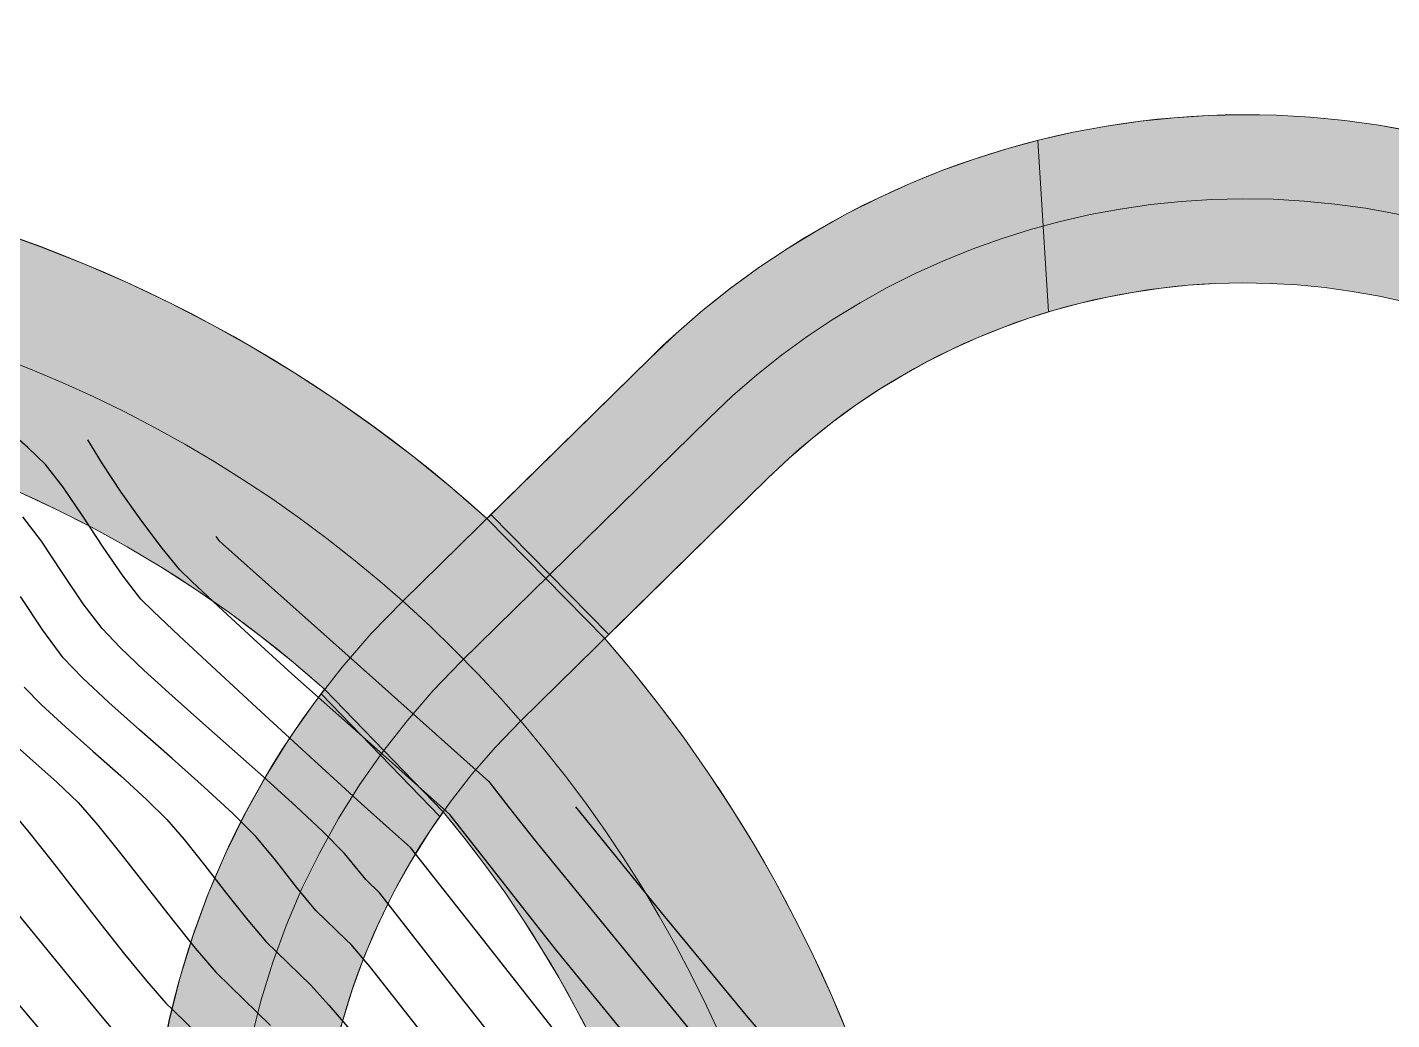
# Model space of a CAD drawing. Extents: x -367 to 63045, y 275 to 109039.
# Drawn here: x 62211.51 to 62247.2, y 108597.34 to 108623.31 of the extents above; entities that cross this region are included whole.
import ezdxf

# ---------------------------------------------------------------- set-up
doc = ezdxf.new("R2010")
doc.units = 0
doc.header["$LTSCALE"] = 25.401856
doc.header["$MEASUREMENT"] = 0
for name, pattern in [('NASCOSTA', [9.525, 6.35, -3.175]), ('TRATTEGGIATA', [19.05, 12.7, -6.35]), ('TRATTOPUNTO2', [12.7, 6.35, -3.175, 0, -3.175])]:
    doc.linetypes.add(name, pattern=pattern)
doc.layers.add('Colori bordi', color=5, linetype='Continuous', plot=False)
doc.layers.add('no_plot', color=5, linetype='Continuous', plot=False)
for name, color, linetype in [('curve livello 5m', 7, 'Continuous'), ('LIN010TR', 2, 'NASCOSTA'), ('LIN025CO', 7, 'Continuous'), ('TRATTCOLO-30', 253, 'Continuous'), ('TRATTCOLO-32', 255, 'Continuous')]:
    doc.layers.add(name, color=color, linetype=linetype)

# ---------------------------------------------------------------- blocks, each defined once
blk = doc.blocks.new('CONTORNO')
at = {"layer": 'Colori bordi', "lineweight": 0, "ltscale": 2}
blk.add_line((-17.142, 124.321), (-17.417, 128.809), dxfattribs=at)
at = {"layer": 'Colori bordi', "lineweight": 0, "ltscale": 2, "flags": 128}
for points in [[(9.426, 101.471, 0.76503), (-27.561, 123.114), (-31.83, 118.918, 0.278191), (-69.079, 126.141), (-85.83, 120.005), (-86.105, 120.756), (-102.99, 114.571), (-98.153, 109.314), (-85.2, 114.059), (-84.427, 113.219), (-89.144, 103.05)], [(-84.307, 97.793), (-77.785, 111.855), (-78.51, 112.191), (-77.184, 115.052, -0.198912), (-74.368, 117.643), (-67.474, 120.163, -0.281645), (-36.074, 114.45, 0.175507), (-40.663, 100.044)]]:
    blk.add_lwpolyline(points, format="xyb", dxfattribs=at)
for points in [[(-28.746, 115.78, -0.121281), (-20.708, 100.164), (-8.908, 50.657), (5.179, 102.622, 0.76503), (-24.477, 119.975)], [(-32.974, 111.245, 0.166114), (-36.267, 100.216), (-35.977, 92.817, -0.099876), (-27.103, 90.504), (-25.383, 89.664), (-24.664, 90.194), (-26.7, 98.736, 0.115961)]]:
    blk.add_lwpolyline(points, format="xyb", close=True, dxfattribs=at)

msp = doc.modelspace()

# ---------------------------------------------------------------- hatches: boundary and pattern name
at = {"layer": 'TRATTCOLO-30', "linetype": 'Continuous', "lineweight": 0}
h = msp.add_hatch(color=256, dxfattribs=at)
h.dxf.hatch_style = 1
h.paths.add_polyline_path([(62255.618, 108567.60308), (62253.49464, 108568.17871), (62246.45095, 108542.19609), (62247.51741, 108537.7218)])
h.paths.add_polyline_path([(62257.74136, 108567.02745), (62255.618, 108567.60308), (62247.51741, 108537.7218), (62248.48209, 108533.67453), (62250.37377, 108533.1617), (62250.45227, 108533.45125), (62250.24958, 108533.5062), (62250.87754, 108535.82259), (62249.39119, 108536.22553)])
h.paths.add_polyline_path([(62264.78505, 108593.01007, 0.57322675), (62237.94189, 108620.34774), (62238.07891, 108618.10925, -0.5801113), (62262.66169, 108593.5857), (62255.618, 108567.60308), (62257.74136, 108567.02745)])
h.paths.add_polyline_path([(62262.66169, 108593.5857, 0.5801113), (62238.07891, 108618.10925), (62238.2166, 108615.85984, -0.58879846), (62260.53833, 108594.16132), (62253.49464, 108568.17871), (62255.618, 108567.60308)], flags=17)
h.paths.add_polyline_path([(62238.2166, 108615.85984), (62238.07891, 108618.10925, 0.12807728), (62229.34016, 108613.0836), (62222.92094, 108606.77538, -0.01736414), (62224.50007, 108605.05271), (62226.61273, 108607.31883), (62230.88217, 108611.51445, -0.12150113)])
h.paths.add_polyline_path([(62238.07891, 108618.10925), (62237.94189, 108620.34774, 0.13333201), (62227.79815, 108614.65274), (62223.52871, 108610.45712), (62221.40669, 108608.22325, -0.01556613), (62222.92094, 108606.77538), (62229.34016, 108613.0836, -0.12807728)])
h.paths.add_polyline_path([(62222.86049, 108606.71598), (62222.92094, 108606.77538, 0.01556613), (62221.40669, 108608.22325), (62219.28451, 108605.98922, 0.16643137), (62214.67893, 108592.36589), (62216.88055, 108592.71849, -0.19770368)])
h.paths.add_polyline_path([(62222.38489, 108602.78389), (62224.50007, 108605.05271, 0.01736281), (62222.92107, 108606.77525, 0.19880472), (62216.88055, 108592.71849), (62219.08961, 108593.07229, -0.14715619)])
h.paths.add_polyline_path([(62219.09237, 108591.75514, -0.01850569), (62219.08961, 108593.07229), (62216.88055, 108592.71849, 0.01312038), (62216.89405, 108591.66913), (62217.17802, 108584.41134, -0.03208113), (62219.38186, 108584.35616)])
h.paths.add_polyline_path([(62216.89405, 108591.66913, -0.01312038), (62216.88055, 108592.71849), (62214.67893, 108592.36589, 0.00881775), (62214.69574, 108591.58311), (62214.98523, 108584.18412, -0.03208112), (62217.17802, 108584.41134)])
h = msp.add_hatch(color=256, dxfattribs=at)
h.dxf.hatch_style = 1
h.paths.add_polyline_path([(62231.65512, 108590.98845, 0.0303488), (62230.46965, 108594.89443), (62227.36249, 108594.3968, -0.03537882), (62228.65905, 108590.27432), (62230.15261, 108584.00813), (62233.14868, 108584.72225)])
h.paths.add_polyline_path([(62234.65119, 108591.70256, 0.02617886), (62233.56545, 108595.39024), (62230.46965, 108594.89443, -0.0303488), (62231.65512, 108590.98845), (62233.14868, 108584.72225), (62236.14475, 108585.43637)])
h.paths.add_polyline_path([(62226.61305, 108607.31844), (62224.5004, 108605.05233, -0.08819837), (62230.46965, 108594.89443), (62233.56545, 108595.39024, 0.09480157)])
h.paths.add_polyline_path([(62224.5004, 108605.05233), (62222.38522, 108602.7835, -0.08025283), (62227.36249, 108594.3968), (62230.46965, 108594.89443, 0.08819837)])
h.paths.add_polyline_path([(62224.5004, 108605.05233, 0.01736281), (62222.9214, 108606.77486, 0.03970356), (62220.83271, 108604.38856), (62222.38522, 108602.7835)])
h.paths.add_polyline_path([(62222.86082, 108606.71559), (62222.92127, 108606.77499, 0.01556613), (62221.40701, 108608.22286), (62219.28484, 108605.98883), (62220.83271, 108604.38856, -0.03864254)])
h.paths.add_polyline_path([(62225.07104, 108608.88759), (62223.52903, 108610.45673), (62221.40701, 108608.22286, -0.01556613), (62222.92127, 108606.77499)])
h.paths.add_polyline_path([(62226.61305, 108607.31844), (62225.07104, 108608.88759), (62222.92127, 108606.77499, -0.01736414), (62224.5004, 108605.05233)])
h.paths.add_polyline_path([(62203.46335, 108619.63855), (62203.02533, 108616.58927, -0.15355602), (62221.40701, 108608.22286), (62223.52903, 108610.45673, 0.15371899)])
h.paths.add_polyline_path([(62203.02533, 108616.58927), (62202.5873, 108613.53987, -0.15336015), (62219.28484, 108605.98883), (62221.40701, 108608.22286, 0.15355602)])
h.paths.add_polyline_path([(62203.02533, 108616.58927, 0.11893671), (62187.34008, 108614.78756), (62179.97843, 108612.09095), (62179.44828, 108611.89675), (62180.99162, 108609.18195), (62187.88569, 108611.70203, -0.122973), (62202.5873, 108613.53987)])
h.paths.add_polyline_path([(62203.46335, 108619.63855, 0.11936774), (62186.2807, 108617.67963), (62177.90494, 108614.61155), (62179.44828, 108611.89675), (62179.97843, 108612.09095), (62187.34008, 108614.78756, -0.11893671), (62203.02533, 108616.58927)])

# ---------------------------------------------------------------- linework, layer by layer
at = {"layer": 'curve livello 5m', "color": 2, "flags": 128}
for points in [[(62213.9806, 108596.80635), (62213.34379, 108597.56589), (62210.49746, 108601.04649), (62208.56664, 108603.45305), (62208.35497, 108603.74091), (62206.47625, 108605.4922), (62203.06483, 108608.59114), (62200.12701, 108611.28872), (62199.6056, 108611.79281), (62196.72745, 108613.9966), (62192.71115, 108617.04916), (62192.05991, 108617.44328), (62190.80248, 108618.13044), (62183.12638, 108622.33971), (62181.84829, 108623.28607), (62181.82063, 108623.30655)], [(62224.94055, 108595.28448), (62222.73748, 108598.08156), (62220.72603, 108600.65634), (62220.35926, 108601.01084), (62219.80697, 108601.69152), (62219.23754, 108602.26677), (62218.54314, 108602.92001), (62217.76284, 108603.62627), (62216.93567, 108604.36057), (62216.10071, 108605.09793), (62215.29699, 108605.81337), (62214.56356, 108606.48191), (62213.93949, 108607.07857), (62213.46381, 108607.57837), (62212.97195, 108608.22715), (62212.42465, 108609.0442), (62211.87872, 108609.85881), (62211.391, 108610.50025)]]:
    msp.add_lwpolyline(points, dxfattribs=at)
at = {"layer": 'LIN010TR', "linetype": 'TRATTOPUNTO2', "lineweight": 0, "ltscale": 5, "flags": 128}
for points in [[(62222.86053, 108606.71595), (62229.34019, 108613.08357, -0.76502957), (62262.66173, 108593.58567, -0.76502957)], [(62154.02693, 108602.58524), (62179.97813, 108612.09131), (62187.33978, 108614.78792, -0.44895429), (62231.65482, 108590.98881), (62244.1533, 108538.5519)]]:
    msp.add_lwpolyline(points, format="xyb", dxfattribs=at)
at = {"layer": 'LIN010TR', "linetype": 'TRATTOPUNTO2', "lineweight": 0, "ltscale": 5}
msp.add_arc((62236.87879, 108592.45102), 20, 134.500327, 182.240596, dxfattribs=at)
at = {"layer": 'LIN025CO', "linetype": 'TRATTEGGIATA', "lineweight": 0, "ltscale": 2}
for p, q in [((62224.40254, 108605.14681), (62230.8822, 108611.51443)), ((62226.61276, 108607.31881), (62223.52874, 108610.45709)), ((62226.71974, 108607.42395), (62223.63573, 108610.56223)), ((62222.29684, 108602.65918), (62219.19244, 108605.86866)), ((62222.38492, 108602.78386), (62219.28454, 108605.9892))]:
    msp.add_line(p, q, dxfattribs=at)
at = {"layer": 'LIN025CO', "linetype": 'TRATTEGGIATA', "lineweight": 0, "ltscale": 2, "flags": 128}
msp.add_lwpolyline([(62221.3185, 108608.28507), (62227.79819, 108614.65271)], dxfattribs=at)
for points in [[(62219.28454, 108605.9892, 0.28164473), (62187.88539, 108611.7024), (62180.99133, 108609.18231, 0)], [(62228.65875, 108590.27469, 0.11596089), (62222.38492, 108602.78386, 0.11596089)]]:
    msp.add_lwpolyline(points, format="xyb", dxfattribs=at)
at = {"layer": 'LIN025CO', "linetype": 'TRATTEGGIATA', "lineweight": 0, "ltscale": 2}
for centre, radius, start, end in [((62243.35846, 108598.81864), 22.2, 344.832097, 134.500327), ((62198.91595, 108583.18541), 36.736, 47.93364, 110.118057), ((62243.35846, 108598.81864), 17.8, 344.832097, 134.500327), ((62236.87879, 108592.45102), 22.2, 134.500327, 182.240596), ((62198.91595, 108583.18541), 36.736, 13.406454, 41.067015), ((62236.87879, 108592.45102), 17.8, 134.500327, 182.240596)]:
    msp.add_arc(centre, radius, start, end, dxfattribs=at)
at = {"layer": 'no_plot', "flags": 128}
for points in [[(62225.81036, 108596.40741), (62223.35366, 108599.54003), (62221.53511, 108601.84499), (62220.98579, 108602.33709), (62220.23992, 108603.00127), (62218.90674, 108604.21884), (62217.61641, 108605.40452), (62216.44889, 108606.48411), (62215.48414, 108607.38339), (62214.80213, 108608.02817), (62214.48281, 108608.34423), (62214.01596, 108608.94714), (62213.49756, 108609.70624), (62212.96269, 108610.51613), (62212.44643, 108611.27145), (62211.98384, 108611.86683), (62211.5237, 108612.31311), (62210.88127, 108612.87601)], [(62227.44191, 108596.59745), (62225.32675, 108599.18523), (62223.73478, 108601.21521), (62222.55633, 108602.70885), (62220.80501, 108604.27773), (62218.42706, 108606.39526), (62217.41658, 108607.31954), (62216.50079, 108608.16494), (62215.81683, 108608.8042), (62215.5018, 108609.11009), (62215.03526, 108609.67852), (62214.50295, 108610.38427), (62213.96275, 108611.14575), (62213.47255, 108611.88136), (62213.09021, 108612.50953)], [(62216.44379, 108609.9845), (62216.52079, 108609.87595), (62216.6142, 108609.78925), (62220.62424, 108606.21837), (62223.57756, 108603.5727), (62223.57756, 108603.5727), (62224.11589, 108602.89038), (62224.84313, 108601.96305), (62224.84313, 108601.96305), (62228.9006, 108596.99897)], [(62223.93853, 108594.32322), (62220.46686, 108598.73094), (62220.36672, 108598.85697), (62219.97743, 108599.30726), (62219.84876, 108599.43281), (62219.05328, 108600.20168), (62218.54644, 108600.81411), (62217.97191, 108601.5498), (62217.48388, 108602.13595), (62216.88268, 108602.73574), (62216.13203, 108603.42859), (62215.29787, 108604.17232), (62214.44614, 108604.92475), (62213.64276, 108605.64371), (62212.95367, 108606.28702), (62212.44482, 108606.81251), (62211.91182, 108607.53611), (62211.32726, 108608.41698)], [(62211.42582, 108606.04665), (62211.88016, 108605.58291), (62212.50523, 108605.00739), (62213.22343, 108604.36973), (62213.95716, 108603.71958), (62214.62882, 108603.10658), (62215.16079, 108602.58037), (62215.16079, 108602.58037), (62215.61203, 108602.05552), (62216.1512, 108601.37718), (62216.7234, 108600.64249), (62217.27373, 108599.94856), (62217.7473, 108599.39252), (62217.7473, 108599.39252), (62218.33383, 108598.82561), (62218.92372, 108598.25005), (62219.39295, 108597.72667), (62220.05393, 108596.96212)], [(62210.89521, 108604.79876), (62211.57679, 108604.18939), (62212.2811, 108603.56172), (62212.83769, 108603.0248), (62212.83769, 108603.0248), (62213.35103, 108602.43393), (62213.95829, 108601.6789), (62214.61521, 108600.83803), (62215.27753, 108599.98961), (62215.90099, 108599.21195), (62216.44132, 108598.58336), (62216.44132, 108598.58336), (62216.8189, 108598.21842), (62217.87, 108597.19284)], [(62210.99476, 108602.92465), (62211.55064, 108602.24756), (62212.15831, 108601.4803), (62212.79381, 108600.66524), (62213.43321, 108599.84474), (62214.05256, 108599.06116), (62214.62792, 108598.35686), (62215.13534, 108597.77421), (62215.13534, 108597.77421), (62215.30396, 108597.61122), (62216.81629, 108596.13563)], [(62243.23903, 108577.96681), (62242.14835, 108580.08226), (62240.07317, 108584.06783), (62239.38642, 108584.5581), (62238.49771, 108585.04105), (62237.79613, 108585.5364), (62237.79613, 108585.5364), (62237.46559, 108585.95725), (62237.0562, 108586.58492), (62236.60237, 108587.35823), (62236.13853, 108588.21603), (62235.69907, 108589.09714), (62235.31842, 108589.9404), (62235.31842, 108589.9404), (62235.10504, 108590.67425), (62234.90187, 108591.35032), (62231.98062, 108595.34599), (62230.97883, 108596.67454), (62230.35929, 108597.40049), (62228.09738, 108600.14543), (62225.85741, 108602.90829)], [(62212.68095, 108596.08009), (62211.22296, 108597.81906)]]:
    msp.add_lwpolyline(points, dxfattribs=at)

# ---------------------------------------------------------------- block references
at = {"layer": 'TRATTCOLO-32', "linetype": 'Continuous', "lineweight": 0, "rotation": 359.9999663132272}
msp.add_blockref('CONTORNO', (62255.35888, 108491.53914), dxfattribs=at)

doc.saveas('drawing.dxf')
